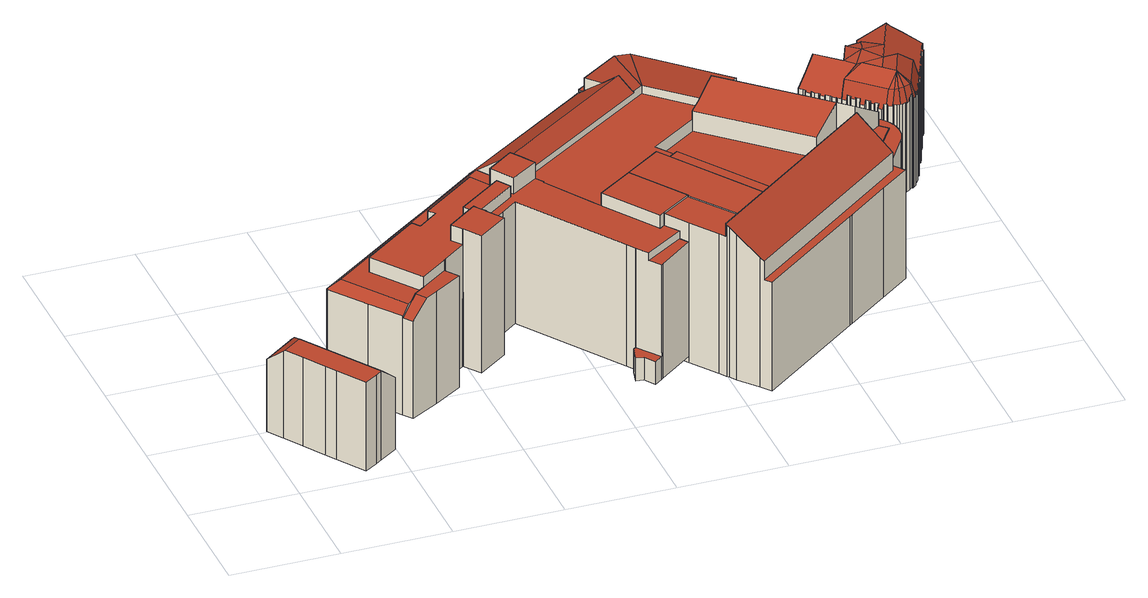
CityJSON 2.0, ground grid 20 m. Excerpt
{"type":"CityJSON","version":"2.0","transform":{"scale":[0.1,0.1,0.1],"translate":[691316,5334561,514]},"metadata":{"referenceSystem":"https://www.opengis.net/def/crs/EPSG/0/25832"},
"CityObjects":{
"building1":{"type":"Building","attributes":{"Gemeindeschluessel":"09162000","HoeheDach":"533.090","HoeheGrund":"515.640","Methode":"1000","NiedrigsteTraufeDesGebaeudes":"529.716","Geometrietyp2DReferenz":"3000","function":"31001_9998","roofType":"2100","measuredHeight":17.45,"storeysAboveGround":4},"geometry":[{"type":"MultiSurface","lod":"2","boundaries":[[[0,1,2,3]],[[4,5,6,7]],[[8,9,10,11]],[[12,13,14,15]],[[16,17,18,19,20]],[[21,22,23,24]],[[18,17,3,2]],[[25,26,27,28]],[[2,1,6,5,23,29,19,18]],[[4,24,23,5]],[[16,30,25,28,8,11,12,15,31,32,21,24,4,7,0,3,17]],[[31,33,34,32]],[[30,35,26,25]],[[12,11,10,36,13]],[[16,20,35,30]],[[28,27,9,8]],[[33,31,15,14]],[[33,14,13,36,29,23,22,34]],[[10,9,27,26,35,20,19,29,36]],[[7,6,1,0]],[[32,34,22,21]]],"semantics":{"surfaces":[{"type":"WallSurface"},{"type":"RoofSurface"},{"type":"GroundSurface"}],"values":[0,0,0,0,0,0,0,0,1,0,2,0,0,0,0,0,0,1,1,0,0]}}]},
"building2":{"type":"Building","attributes":{"Gemeindeschluessel":"09162000","HoeheDach":"543.240","HoeheGrund":"515.930","Methode":"2000","NiedrigsteTraufeDesGebaeudes":"520.410","Geometrietyp2DReferenz":"3000","function":"31001_9998","roofType":"1000","measuredHeight":27.31,"storeysAboveGround":7},"geometry":[{"type":"MultiSurface","lod":"2","boundaries":[[[37,38,39,40,41,42,43,44,45,46,47,48,49,50,51,52,53,54,55,56,57,58,59,60,61,62,63,64,65,66,67,68,69,70,71,72,73,74,75,76,77,78,79,80]],[[81,82,83,84]],[[85,86,87,88]],[[89,90,91,92,93,94,95,96,97,98,99,100,101,102,103,104,105,106,107,108,109,110,111,112,113,114,115,116,83,82,117,87,86,118,119,120]],[[46,101,100,47]],[[121,122,123,106,105,124]],[[125,107,106,123]],[[43,42,126,124,105,104]],[[76,110,109,77]],[[96,127,128,97]],[[79,78,108,107,125,129]],[[97,128,130,98]],[[131,118,86,85]],[[132,133,134,135]],[[50,136,137,51]],[[73,113,112,74]],[[71,138,139,72]],[[49,140,136,50]],[[63,141,142,64]],[[143,144,120,119,145]],[[71,70,146,147,148,138]],[[52,51,137,149,93,92]],[[150,116,151,148,147]],[[47,100,152,153,48]],[[154,155,156,157]],[[65,158,159,66]],[[73,72,139,160,114,113]],[[64,142,158,65]],[[144,161,162,163,164,165,166,167]],[[150,147,146,168,169,134,133,170,143,145,131,85,88,171,81,84]],[[172,160,139,138,148,151]],[[77,109,108,78]],[[66,159,173,67]],[[122,174,129,125,123]],[[89,120,144,167]],[[133,161,170]],[[45,102,101,46]],[[88,87,117,171]],[[68,175,176,69]],[[38,177,178,39]],[[70,69,176,168,146]],[[132,179,162,161,133]],[[180,41,40,181]],[[145,119,118,131]],[[75,111,110,76]],[[154,157,130,128,127]],[[99,157,156,152,100]],[[48,153,140,49]],[[63,62,182,183,141]],[[67,173,175,68]],[[41,180,126,42]],[[79,129,174,80]],[[57,164,163,58]],[[114,160,172,115]],[[55,166,165,56]],[[60,59,179,132,135,184]],[[94,185,155,154,95]],[[44,103,102,45]],[[98,130,157,99]],[[43,104,103,44]],[[124,126,180,181,178,177,121]],[[37,80,174,122,121]],[[149,137,136,140,153,152,156,155,185]],[[170,161,144,143]],[[55,54,90,89,167,166]],[[61,186,182,62]],[[52,92,91,53]],[[37,121,177,38]],[[91,90,54,53]],[[60,184,186,61]],[[93,149,185,94]],[[115,172,151,116]],[[181,40,39,178]],[[186,184,135,134,169,183,182]],[[74,112,111,75]],[[95,154,127,96]],[[83,116,150,84]],[[169,168,176,175,173,159,158,142,141,183]],[[59,58,163,162,179]],[[171,117,82,81]],[[56,165,164,57]]],"semantics":{"surfaces":[{"type":"GroundSurface"},{"type":"WallSurface"},{"type":"RoofSurface"}],"values":[0,1,1,2,1,1,1,1,1,1,1,1,1,1,1,1,1,1,1,1,1,1,1,1,1,1,1,1,2,2,2,1,1,2,1,1,1,1,1,1,1,2,1,1,1,2,1,1,1,1,1,1,1,1,1,1,1,1,1,1,2,1,2,1,1,1,1,1,1,1,1,1,1,2,1,1,1,2,1,1,1]}}]},
"building3":{"type":"Building","attributes":{"Gemeindeschluessel":"09162000","HoeheDach":"542.530","HoeheGrund":"516.092","Methode":"2000","NiedrigsteTraufeDesGebaeudes":"535.440","Geometrietyp2DReferenz":"3000","function":"31001_9998","roofType":"1000","measuredHeight":26.44,"storeysAboveGround":7},"geometry":[{"type":"MultiSurface","lod":"2","boundaries":[[[187,188,189,190,191]],[[192,193,194]],[[195,196,192,197]],[[198,199,200,201,202,203]],[[204,205,206,207]],[[208,209,210,211]],[[212,213,214,215]],[[216,217,218,219,220,221]],[[222,223,224,196,195,225]],[[198,223,222,226,227,188,187,228,229,230,231,232,217,216,233,234,235,236,208,211,237,238,239,204,207,240,241,242,212,215,243,244,245,246,247,248,199]],[[219,197,192,249,250,220]],[[251,252,190,189]],[[234,233,253,254,255]],[[256,257,258,201,200,259,260,261,262,263,264,214,213,265,266,267,206,205]],[[248,259,200,199]],[[256,268,269,194,257]],[[270,271,272]],[[271,269,268]],[[211,210,273,237]],[[242,265,213,212]],[[243,264,263,244]],[[187,191,274,228]],[[230,275,276,231]],[[230,229,277,252,251,275]],[[205,278,268,256]],[[215,214,264,243]],[[237,273,279,238]],[[227,280,189,188]],[[219,218,281,276,275,251,189,280,282,225,195,197]],[[277,274,191,190,252]],[[216,221,253,233]],[[257,194,193,258]],[[235,283,284,236]],[[244,263,262,245]],[[240,267,266,241]],[[196,224,203,202,193,192]],[[270,249,192,194,269,271]],[[253,221,220,250,270,272,254]],[[207,206,267,240]],[[241,266,265,242]],[[246,261,260,247]],[[258,193,202,201]],[[247,260,259,248]],[[209,284,283,255,254,272,271,268,278,285,279,273,210]],[[228,274,277,229]],[[198,203,224,223]],[[231,276,281,232]],[[239,285,278,205,204]],[[234,255,283,235]],[[236,284,209,208]],[[232,281,218,217]],[[222,225,282,226]],[[250,249,270]],[[245,262,261,246]],[[226,282,280,227]],[[238,279,285,239]]],"semantics":{"surfaces":[{"type":"WallSurface"},{"type":"RoofSurface"},{"type":"GroundSurface"}],"values":[0,1,0,0,0,0,0,0,0,2,0,0,0,1,0,0,0,0,0,0,0,0,0,0,0,0,0,0,1,1,0,0,0,0,0,1,1,1,0,0,0,0,0,1,0,0,0,0,0,0,0,0,0,0,0,0]}}]},
"building4":{"type":"Building","attributes":{"Gemeindeschluessel":"09162000","HoeheDach":"544.859","HoeheGrund":"514.746","Methode":"2000","NiedrigsteTraufeDesGebaeudes":"536.200","Geometrietyp2DReferenz":"3000","function":"31001_9998","roofType":"1000","measuredHeight":30.11,"storeysAboveGround":7},"geometry":[{"type":"MultiSurface","lod":"2","boundaries":[[[286,287,288,289]],[[290,291,190,292,293,294,295,296]],[[297,298,299,300]],[[301,302,303,304]],[[305,306,307,308]],[[309,310,311,312]],[[313,314,315,316,317]],[[318,319,320,321,322,323]],[[324,325,326,327]],[[328,299,316,315,329,330]],[[299,298,331,332,317,316]],[[333,334,320,319]],[[335,336,337,338,339,340]],[[335,340,287,286]],[[318,323,341,342]],[[343,344,345,346]],[[338,347,348,349,350,351,352,302,301,339]],[[353,354,355,356]],[[312,311,357,358]],[[359,360,361,362]],[[363,364,365,366,367]],[[290,296,368,369]],[[191,303,302,352,292,190]],[[370,371,365,364]],[[354,353,372,373]],[[374,289,288,304,303,191]],[[375,376,337,336]],[[287,340,339,301,304,288]],[[358,357,325,324]],[[342,341,376,375]],[[377,332,331,378,379]],[[347,338,337,376,341,323,322,380]],[[354,373,381,377,379,359,362,382,366,365,371,326,325,357,311,310,345,344,383,384,385,355]],[[386,385,384,387]],[[346,345,310,309]],[[320,334,307,306,367,366,382,388,321]],[[363,305,308,333,319,318,342,375,336,335,286,289,374,291,290,369,389,314,313,390,372,353,356,386,387,391,343,346,309,312,358,324,327,370,364]],[[351,350,294,293]],[[300,299,328,392]],[[379,378,360,359]],[[389,369,368,393,330,329]],[[327,326,371,370]],[[293,292,352,351]],[[387,384,383,391]],[[389,329,315,314]],[[296,295,349,348,361,360,378,297,300,392,393,368]],[[392,328,330,393]],[[390,381,373,372]],[[388,380,322,321]],[[363,367,306,305]],[[374,191,190,291]],[[378,331,298,297]],[[347,380,388,382,362,361,348]],[[308,307,334,333]],[[356,355,385,386]],[[381,390,313,317,332,377]],[[391,383,344,343]],[[295,294,350,349]]],"semantics":{"surfaces":[{"type":"WallSurface"},{"type":"RoofSurface"},{"type":"GroundSurface"}],"values":[0,0,0,0,0,0,0,0,0,1,1,0,0,0,0,0,0,0,0,0,0,0,1,0,0,0,0,1,0,0,0,1,1,0,0,1,2,1,0,0,0,0,0,0,0,1,0,0,0,0,0,0,0,0,0,0,0,0]}}]},
"building5":{"type":"Building","attributes":{"Gemeindeschluessel":"09162000","HoeheDach":"536.740","HoeheGrund":"514.194","Methode":"2000","NiedrigsteTraufeDesGebaeudes":"530.363","Geometrietyp2DReferenz":"3000","function":"31001_9998","roofType":"3100","measuredHeight":22.55,"storeysAboveGround":4},"geometry":[{"type":"MultiSurface","lod":"2","boundaries":[[[394,395,396,397,398,399,400,401,402,403]],[[404,405,406,407,408]],[[409,410,411,412]],[[413,414,415,416,417]],[[418,419,420,421]],[[422,423,424,425,426,427,428]],[[429,430,431,432,433]],[[434,435,436,437]],[[438,439,414,413]],[[440,441,442,443]],[[444,445,446,447]],[[448,449,426]],[[450,415,414]],[[451,415,450]],[[452,453,454,396,455]],[[456,457,458,459]],[[460,402,401,461]],[[462,463,464,465]],[[466,441,440,467]],[[418,468,469,470,419]],[[471,472,473,474]],[[475,476,477,478]],[[479,480,481,482]],[[483,451,484]],[[485,484,486]],[[451,454,453,487,464,463,416,415]],[[488,489,490,491]],[[397,454,451]],[[492,493,494,495]],[[496,497,498,499]],[[500,501,502,503]],[[504,505,506,507]],[[508,509,510,511]],[[449,512,484,485]],[[513,514,466,467]],[[515,516,487,453,452,517,395,394]],[[518,519,520,521]],[[522,523,524,525]],[[526,527,528,529]],[[530,531,532,533]],[[426,449,427]],[[499,498,534,535]],[[448,536,449]],[[474,473,509,508]],[[537,538,539,540]],[[541,542,445,444]],[[521,520,543,544]],[[525,524,545,546]],[[547,548,489,488]],[[549,550,483]],[[551,552,553,554]],[[555,556,493,492]],[[557,558,559,560]],[[484,451,450]],[[561,562,476,475]],[[482,481,527,526]],[[447,446,519,518]],[[540,539,431,430]],[[563,564,562,561]],[[503,502,565,566]],[[567,568,552,551]],[[483,397,451]],[[569,570,571,572,573,574,575,576,577,550,578,579,565,502,501,510,509,473,472,580,581]],[[554,553,582,583]],[[484,584,585,486]],[[586,569,581,587]],[[535,534,548,547]],[[588,589,590,591]],[[421,420,538,537]],[[592,593,594,595]],[[596,597,598,599]],[[512,483,484]],[[600,403,402,460]],[[601,575,574,602]],[[591,590,603,604]],[[605,606,422,428,607]],[[608,609,610,611]],[[578,550,549,449]],[[612,613,614,615]],[[616,617,457,456]],[[618,619,435,434]],[[620,576,575,601]],[[621,622,617,616]],[[461,401,400,623]],[[624,625,410,409]],[[626,573,572,627]],[[628,595,594,585,584,629]],[[630,631,632,633]],[[465,464,487,516]],[[504,507,523,522]],[[634,635,636,637]],[[620,638,639,577,576]],[[640,641,642,643]],[[495,494,644,645]],[[646,647,631,630]],[[639,483,550,577]],[[648,649,531,530]],[[650,423,422,606]],[[546,545,404,408]],[[455,396,395,517]],[[639,598,597,651,652,528,527,481,480,442,441,466,514,490,489,548,534,498,497,582,553,552,568,642,641,411,410,625,632,631,647,610,609,398,397,483]],[[653,571,570,654]],[[425,559,558,655,433,432,448,426]],[[656,657,658,659]],[[470,469,660,661,579,578,536]],[[645,644,593,592]],[[396,454,397]],[[604,603,662,663]],[[628,629,542,541]],[[432,431,539,538,420,419,470,536,448]],[[580,664,587,581]],[[665,652,651,666]],[[608,667,399,398,609]],[[490,514,513,491]],[[637,636,622,621]],[[668,660,469,468]],[[598,639,638,599]],[[544,543,564,563]],[[651,597,596,666]],[[611,610,647,646]],[[669,449,485,486]],[[462,670,671,439,438,417,416,463]],[[672,566,565,579,661]],[[659,658,673,674]],[[429,433,655,675]],[[676,560,559,425,424]],[[529,528,652,665]],[[663,662,677,678]],[[427,449,669]],[[676,424,423,650]],[[583,582,497,496]],[[532,531,649,607,428,427,669,506]],[[640,643,567,551,554,583,496,499,535,547,488,491,513,467,440,443,479,482,526,529,665,666,596,599,638,620,601,602,626,627,653,654,586,587,664,471,474,508,511,500,503,566,672,668,468,418,421,537,540,430,429,675,557,560,676,650,606,605,648,530,533,505,504,522,525,546,408,407,406,679,680,634,637,621,616,456,459,681,618,434,437,555,492,495,645,592,595,628,541,444,447,518,521,544,563,561,475,478,588,591,604,663,678,656,659,674,682,683,612,615,670,462,465,516,515,600,460,461,623,667,608,611,646,630,633,624,409,412]],[[449,549,483,512]],[[642,568,567,643]],[[443,442,480,479]],[[680,684,635,634]],[[478,477,589,588]],[[615,614,671,670]],[[411,641,640,412]],[[683,685,613,612]],[[672,661,660,668]],[[602,574,573,626]],[[404,545,524,523,507,506,669,486,585,594,593,644,494,493,556,436,435,619,686,458,457,617,622,636,635,684,687,405]],[[406,405,687,679]],[[533,532,506,505]],[[627,572,571,653]],[[569,586,654,570]],[[623,400,399,667]],[[515,394,403,600]],[[417,438,413]],[[459,458,686,681]],[[455,517,452]],[[511,510,501,500]],[[664,580,472,471]],[[633,632,625,624]],[[683,682,674,673,688,685]],[[679,687,684,680]],[[450,414,439,671,614,613,685,688]],[[484,450,688,673,658,657,677,662,603,590,589,477,476,562,564,543,520,519,446,445,542,629,584]],[[536,578,449]],[[437,436,556,555]],[[681,686,619,618]],[[675,655,558,557]],[[678,677,657,656]],[[605,607,649,648]]],"semantics":{"surfaces":[{"type":"RoofSurface"},{"type":"WallSurface"},{"type":"GroundSurface"}],"values":[0,1,1,1,1,0,1,1,1,1,1,0,1,0,1,1,1,1,1,1,1,1,1,0,0,0,1,0,1,1,1,1,1,0,1,1,1,1,1,1,0,1,0,1,1,1,1,1,1,0,1,1,1,0,1,1,1,1,1,1,1,0,0,1,1,1,1,1,1,1,1,0,1,1,1,1,1,0,1,1,1,1,1,1,1,1,1,1,1,1,1,1,1,1,1,1,1,1,1,1,0,1,0,1,0,1,1,1,1,0,1,1,1,1,1,1,1,1,1,1,0,1,1,1,1,1,1,1,0,1,1,0,2,0,1,1,1,1,1,1,1,1,1,0,1,1,1,1,1,1,0,1,0,1,1,1,1,1,0,0,0,1,1,1,1,1]}}]}
},
"vertices":[
[82,225,16],[82,225,157],[80,223,159],[80,223,16],[76,231,16],[76,231,158],[78,230,157],[78,230,16],[75,79,16],[75,79,191],[50,118,191],[50,118,16],[27,152,16],[27,152,188],[8,181,159],[8,181,16],[157,31,16],[191,54,16],[191,54,159],[159,32,191],[157,31,191],[73,231,16],[73,231,157],[75,231,158],[75,231,16],[122,8,16],[122,8,191],[88,59,191],[88,59,16],[64,174,191],[145,23,16],[67,225,16],[67,227,16],[67,225,159],[67,227,157],[145,23,191],[29,149,191],
[684,103,19],[669,91,19],[656,111,19],[642,113,19],[648,141,19],[651,143,19],[654,145,19],[643,162,19],[514,352,19],[483,328,19],[442,297,19],[441,296,19],[463,265,19],[408,225,19],[386,256,19],[385,255,19],[343,224,19],[339,221,19],[357,196,19],[356,196,19],[357,195,19],[304,162,19],[251,130,19],[238,147,19],[197,204,19],[148,270,19],[349,419,19],[387,446,19],[495,526,19],[496,527,19],[497,525,19],[499,522,19],[497,521,19],[538,459,19],[544,450,19],[555,434,19],[581,395,19],[580,393,19],[636,305,19],[645,292,19],[714,190,19],[723,197,19],[752,155,19],[688,106,19],[367,376,231],[367,376,260],[470,452,260],[470,452,231],[329,349,231],[329,349,260],[339,335,260],[339,335,231],[339,220,260],[339,221,260],[343,224,260],[385,255,260],[385,256,260],[371,275,260],[427,317,260],[415,334,260],[496,393,260],[512,369,260],[432,310,260],[442,297,260],[483,328,260],[514,352,260],[643,162,260],[654,145,260],[653,145,260],[669,124,260],[741,171,260],[723,197,260],[714,190,260],[645,292,260],[636,305,260],[580,393,260],[581,395,260],[571,409,260],[520,376,260],[493,417,260],[376,363,260],[321,344,260],[224,272,260],[289,183,260],[684,103,64],[684,103,245],[669,124,245],[653,145,64],[741,171,245],[651,143,64],[415,334,282],[496,393,282],[752,155,245],[512,369,282],[321,344,231],[239,146,212],[260,162,231],[252,156,231],[239,146,215],[408,225,291],[386,256,291],[544,450,292],[555,434,292],[463,265,291],[349,419,214],[387,446,215],[289,183,231],[289,183,240],[224,272,231],[538,459,231],[542,453,231],[542,453,292],[385,256,291],[493,417,231],[493,417,292],[442,297,291],[441,296,291],[427,317,282],[427,317,291],[432,310,291],[432,310,282],[495,526,215],[496,527,215],[571,409,292],[269,169,240],[283,149,240],[304,162,240],[357,195,240],[356,196,240],[357,196,240],[339,220,240],[504,511,231],[172,266,231],[269,169,231],[376,363,231],[520,376,292],[497,525,217],[688,106,245],[499,522,220],[497,521,220],[669,91,64],[656,111,64],[251,130,212],[648,141,64],[642,113,64],[148,270,214],[148,270,215],[238,147,215],[371,275,291],[197,204,214],
[780,235,21],[711,336,21],[711,336,247],[711,336,285],[780,235,285],[838,618,263],[860,736,251],[833,739,251],[923,539,247],[923,539,263],[838,618,247],[957,566,21],[1016,615,21],[1016,615,214],[1001,603,214],[1001,603,251],[957,566,258],[754,703,21],[754,703,214],[764,710,214],[764,710,21],[497,525,21],[497,525,218],[496,527,216],[496,527,21],[828,755,21],[828,755,214],[837,757,214],[837,757,21],[555,434,21],[581,395,21],[581,395,247],[558,429,247],[558,429,259],[555,434,263],[902,521,21],[930,545,21],[930,545,262],[902,521,247],[801,452,21],[827,415,21],[723,197,21],[714,190,21],[645,292,21],[636,305,21],[580,393,21],[544,450,21],[538,459,21],[497,521,21],[499,522,21],[497,528,21],[504,532,21],[746,697,21],[761,715,21],[811,748,21],[819,752,21],[846,757,21],[855,756,21],[864,753,21],[873,749,21],[880,744,21],[887,738,21],[820,606,263],[820,606,259],[645,291,247],[645,291,285],[544,450,278],[541,455,282],[538,459,279],[762,691,214],[833,739,214],[860,736,214],[887,738,214],[880,744,214],[873,749,214],[864,753,214],[855,756,214],[846,757,214],[819,752,214],[811,748,214],[761,715,214],[762,691,226],[762,691,251],[817,610,262],[783,660,255],[802,632,282],[497,528,216],[723,197,285],[645,292,247],[636,305,247],[714,190,285],[754,703,215],[504,532,216],[827,415,247],[580,393,247],[801,452,247],[497,521,221],[499,522,221],[746,697,215],
[752,155,7],[752,155,283],[723,197,283],[723,197,7],[827,415,7],[711,336,7],[777,382,285],[777,382,255],[826,415,255],[826,415,224],[827,415,224],[1129,377,224],[1129,377,301],[1105,399,301],[1105,399,224],[850,136,283],[850,136,285],[778,234,285],[778,234,283],[1128,235,7],[1128,235,222],[1051,175,222],[1051,175,7],[1216,409,7],[1216,409,222],[1217,400,222],[1217,400,7],[957,566,7],[930,545,7],[930,545,296],[937,550,301],[957,566,283],[837,41,7],[852,22,7],[852,22,222],[842,35,222],[842,35,258],[837,41,263],[1215,381,7],[1215,381,222],[1212,373,222],[1212,373,7],[1056,361,264],[902,521,274],[889,512,264],[1188,421,251],[993,597,251],[1045,171,7],[1045,171,222],[788,105,7],[796,92,7],[796,92,307],[795,94,309],[795,94,283],[788,105,283],[808,76,294],[808,76,7],[1210,427,7],[1210,427,222],[1214,418,222],[1214,418,7],[1121,345,309],[1121,345,224],[960,220,224],[960,220,255],[913,184,255],[913,184,285],[1022,600,7],[1022,600,222],[1172,459,222],[1172,459,7],[1217,391,222],[1217,391,7],[1202,407,222],[1202,407,224],[1140,317,224],[1140,317,222],[1184,277,7],[1166,302,7],[1166,302,222],[1166,301,222],[1184,277,222],[801,452,224],[801,452,7],[1207,365,7],[1207,365,222],[1026,605,7],[1026,605,222],[780,235,7],[799,88,7],[799,88,304],[993,597,222],[1188,421,224],[1188,421,222],[1163,283,258],[1016,615,222],[1159,289,222],[1205,434,222],[1199,441,222],[1176,463,222],[1176,463,7],[1199,441,7],[1163,283,222],[902,521,7],[1016,615,7],[1205,434,7],[1056,361,224],[889,512,224],
[1264,715,175],[1261,708,175],[1262,707,177],[1295,685,205],[1321,747,205],[1298,757,187],[1276,766,169],[1272,757,169],[1268,748,169],[1255,719,169],[1237,554,178],[1232,560,178],[1232,560,2],[1233,558,2],[1237,554,2],[1372,712,2],[1372,712,169],[1369,704,169],[1369,704,2],[1232,704,168],[1232,704,174],[1232,704,205],[1233,704,205],[1233,704,168],[1296,547,2],[1296,547,178],[1294,549,188],[1294,549,2],[1259,540,180],[1264,539,178],[1269,539,178],[1270,539,178],[1270,547,205],[1263,547,205],[1258,540,181],[1282,540,2],[1289,544,2],[1289,544,178],[1283,541,176],[1282,540,176],[1206,583,2],[1206,583,176],[1200,588,176],[1200,588,2],[1232,705,168],[1232,705,173],[1348,655,2],[1348,655,169],[1345,647,169],[1345,647,2],[1180,608,2],[1180,608,170],[1175,613,170],[1175,613,2],[1280,548,205],[1275,569,227],[1214,661,205],[1252,676,211],[1260,707,168],[1260,707,205],[1262,707,205],[1262,707,168],[1211,575,2],[1211,575,170],[1213,578,179],[1213,578,2],[1268,748,2],[1272,757,2],[1235,702,2],[1235,702,205],[1247,704,205],[1247,704,2],[1351,654,167],[1351,654,2],[1298,549,2],[1298,549,178],[1297,547,179],[1316,578,2],[1316,578,174],[1312,570,174],[1312,570,2],[1160,628,2],[1160,628,170],[1158,630,170],[1158,630,2],[1343,644,2],[1343,644,169],[1344,644,168],[1344,644,2],[1280,649,205],[1231,644,205],[1229,612,227],[1195,607,205],[1259,705,205],[1352,665,2],[1352,665,169],[1351,662,169],[1351,662,2],[1199,591,2],[1199,591,180],[1196,594,180],[1196,594,2],[1361,683,2],[1361,683,168],[1358,676,168],[1358,676,2],[1307,561,2],[1307,561,178],[1306,562,182],[1306,562,2],[1244,548,2],[1248,545,2],[1248,545,180],[1244,548,178],[1311,568,2],[1311,568,174],[1312,567,171],[1312,567,2],[1264,613,205],[1354,661,2],[1354,661,167],[1264,715,2],[1259,705,2],[1261,708,168],[1176,613,2],[1176,613,170],[1173,616,170],[1173,616,2],[1242,546,2],[1242,546,170],[1240,548,169],[1240,548,2],[1342,638,2],[1342,638,168],[1341,638,169],[1341,638,2],[1250,543,2],[1250,543,176],[1250,544,179],[1250,544,2],[1357,677,169],[1357,677,2],[1293,554,205],[1290,546,2],[1290,546,183],[1288,544,181],[1288,544,2],[1181,608,2],[1181,608,170],[1167,622,170],[1167,622,2],[1235,552,170],[1235,552,2],[1356,674,2],[1356,674,169],[1295,618,227],[1324,622,205],[1365,695,2],[1365,695,169],[1361,686,169],[1361,686,2],[1201,589,2],[1201,589,179],[1280,541,2],[1280,541,178],[1275,540,177],[1275,540,2],[1158,626,2],[1158,626,169],[1165,620,2],[1165,620,169],[1304,560,185],[1304,560,2],[1366,698,2],[1366,698,169],[1322,587,164],[1319,588,174],[1323,597,174],[1324,600,174],[1325,599,170],[1328,605,170],[1327,606,174],[1329,609,174],[1332,618,174],[1297,559,205],[1301,557,190],[1317,581,174],[1319,580,164],[1360,683,169],[1360,683,2],[1189,601,170],[1189,601,180],[1322,587,2],[1319,580,2],[1152,635,2],[1152,635,170],[1148,640,171],[1148,640,2],[1187,598,2],[1187,598,171],[1189,600,180],[1189,600,2],[1339,625,2],[1339,625,167],[1335,617,167],[1335,617,2],[1255,719,2],[1327,606,2],[1328,605,2],[1146,637,169],[1146,637,2],[1257,541,2],[1259,540,2],[1257,541,180],[1326,744,2],[1326,744,201],[1344,736,190],[1344,736,2],[1210,736,2],[1210,736,168],[1213,731,169],[1213,731,2],[1218,569,2],[1218,569,170],[1206,584,2],[1206,584,179],[1329,609,2],[1220,571,2],[1220,571,179],[1276,766,2],[1374,716,2],[1374,716,169],[1325,599,2],[1324,600,2],[1183,607,2],[1183,607,170],[1377,721,2],[1377,721,168],[1374,715,168],[1374,715,2],[1227,565,2],[1227,565,179],[1225,566,179],[1225,566,2],[1332,618,2],[1332,618,169],[1372,703,2],[1372,703,167],[1369,696,167],[1369,696,2],[1194,592,171],[1194,592,2],[1376,722,2],[1376,722,169],[1257,540,2],[1257,540,177],[1264,539,2],[1336,626,169],[1339,634,169],[1323,597,2],[1319,588,2],[1282,541,179],[1137,650,2],[1137,650,171],[1131,656,171],[1131,656,2],[1303,554,178],[1301,556,189],[1139,644,169],[1139,644,2],[1317,581,2],[1339,634,2],[1336,626,2],[1298,757,2],[1303,554,2],[1254,551,205],[1219,723,2],[1219,723,170],[1301,556,2],[1152,677,187],[1152,677,2],[1282,541,2],[1269,539,2],[1141,646,171],[1141,646,2],[1231,559,2],[1226,564,2],[1208,582,2],[1170,695,2],[1187,713,2],[1226,564,176],[1187,713,191],[1208,582,179],[1231,559,176],[1173,699,205]
]}
